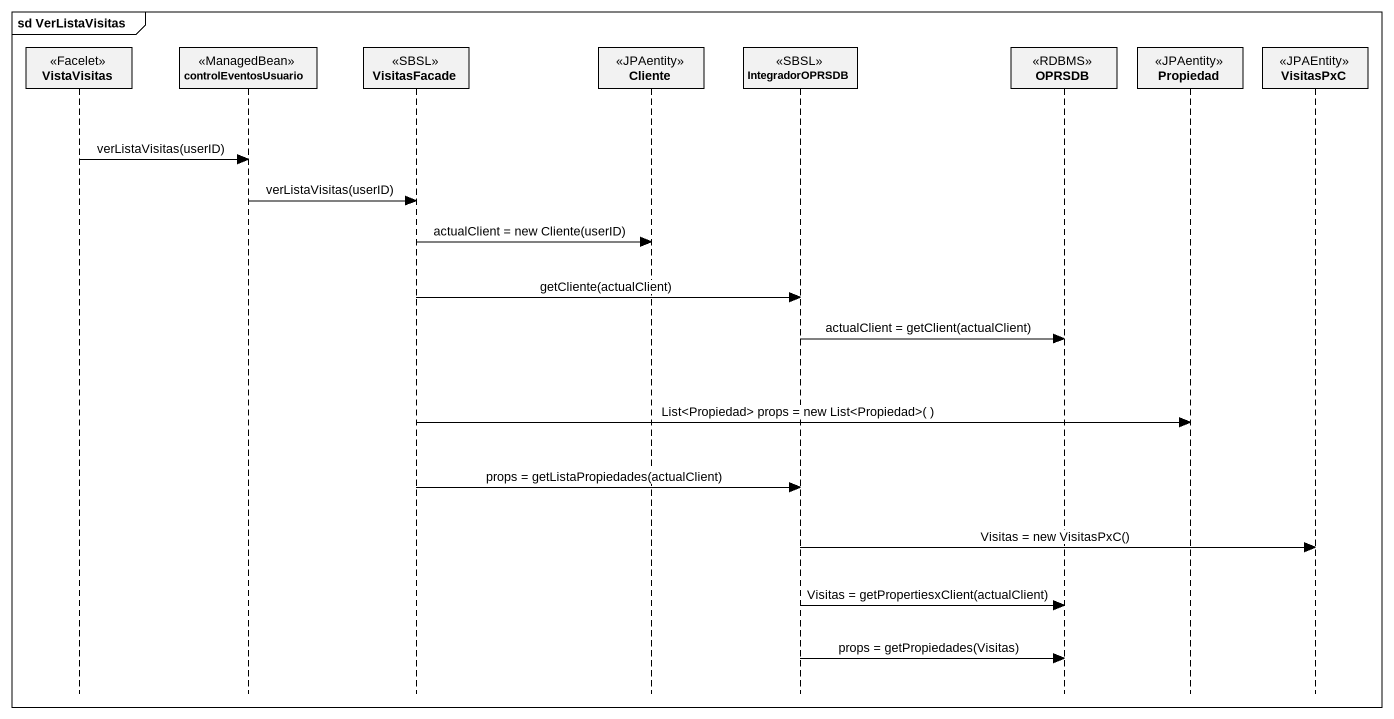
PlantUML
@startuml
mainframe sd VerListaVisitas
hide footbox
participant VistaVisitas <<Facelet>>
participant controlEventosUsuario <<ManagedBean>>
participant VisitasFacade <<SBSL>>
participant Cliente <<JPAentity>>
participant IntegradorOPRSDB <<SBSL>>
participant OPRSDB <<RDBMS>>
participant Propiedad <<JPAentity>>
participant VisitasPxC <<JPAEntity>>

VistaVisitas -> controlEventosUsuario : verListaVisitas(userID)
controlEventosUsuario -> VisitasFacade : verListaVisitas(userID)
VisitasFacade -> Cliente : actualClient = new Cliente(userID)
VisitasFacade -> IntegradorOPRSDB : getCliente(actualClient)
IntegradorOPRSDB -> OPRSDB : actualClient = getClient(actualClient)
VisitasFacade -> Propiedad : List<Propiedad> props = new List<Propiedad>( )
VisitasFacade -> IntegradorOPRSDB : props = getListaPropiedades(actualClient)
IntegradorOPRSDB -> VisitasPxC : Visitas = new VisitasPxC()
IntegradorOPRSDB -> OPRSDB : Visitas = getPropertiesxClient(actualClient)
IntegradorOPRSDB -> OPRSDB : props = getPropiedades(Visitas)
@enduml
